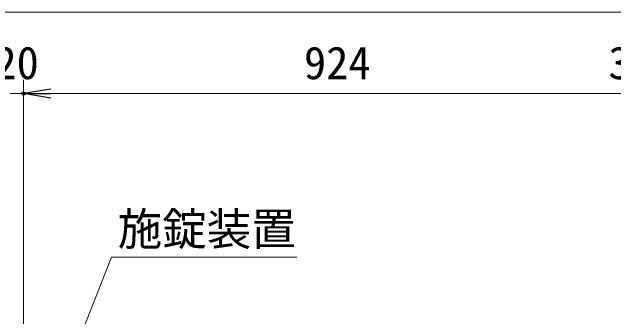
# Model space of a CAD drawing. Units: millimetres, scale not verified. Extents: x -4200 to 4200, y -2970 to 2970.
# Drawn here: x 1189 to 2075, y 590 to 1039 of the extents above; entities that cross this region are included whole.
import ezdxf
from ezdxf.enums import TextEntityAlignment as Align

# ---------------------------------------------------------------- set-up
doc = ezdxf.new("R2010")
doc.units = ezdxf.units.MM
doc.header["$LTSCALE"] = 10
doc.header["$PDMODE"] = 32
doc.header["$PDSIZE"] = 5
for name, color, linetype, lineweight in [('0-4_D-STR-DIM', 7, 'Continuous', 13), ('0-6_Defpoints', 6, 'Continuous', 25), ('0-7_D-STR-TXT', 7, 'Continuous', 13)]:
    doc.layers.add(name, color=color, linetype=linetype, lineweight=lineweight)
doc.layers.add('0-5_0', color=7, linetype='Continuous')
doc.styles.add('ＭＳ ゴシック', font='')
doc.styles.get('ＭＳ ゴシック').set_extended_font_data('MS Gothic')

# ---------------------------------------------------------------- blocks, each defined once
blk = doc.blocks.new('_Open')
at = {"layer": '0-5_0'}
blk.add_line((-10, 1.667), (0, 0), dxfattribs=at)
blk.add_lwpolyline([(-10, -1.667), (0, 0), (-10, 0)], dxfattribs=at)

msp = doc.modelspace()

# ---------------------------------------------------------------- linework, layer by layer
at = {"layer": '0-4_D-STR-DIM'}
for p, q in [((235.73, 1038.93), (2155.73, 1038.93)), ((1205.74, 512.69), (1205.74, 938.93)), ((1205.74, 512.69), (1205.74, 938.93)), ((1205.74, 918.93), (1185.74, 918.93)), ((1245.74, 918.93), (1285.74, 918.93)), ((2089.74, 918.93), (1245.74, 918.93)), ((2089.74, 918.93), (2049.74, 918.93))]:
    msp.add_line(p, q, dxfattribs=at)
at = {"layer": '0-6_Defpoints'}
msp.add_point((1205.74, 918.93), dxfattribs=at)
at = {"layer": '0-7_D-STR-TXT'}
msp.add_lwpolyline([(1607.77, 677.84), (1334.92, 677.84), (1248.97, 458.92)], dxfattribs=at)

# ---------------------------------------------------------------- block references
at = {"layer": '0-4_D-STR-DIM', "xscale": 4, "yscale": 4, "rotation": 180}
msp.add_blockref('_Open', (1205.74, 918.93), dxfattribs=at)
msp.add_blockref('_Open', (1205.74, 918.93), dxfattribs=at)

# ---------------------------------------------------------------- texts
at = {"layer": '0-4_D-STR-DIM', "style": 'ＭＳ ゴシック'}
for s, p in [('20', (1162.76, 925.67)), ('924', (1618.49, 925.67)), ('35.75', (2066.77, 925.67))]:
    msp.add_text(s, height=48.09, dxfattribs=at).set_placement(p, align=Align.BOTTOM_LEFT)
at = {"layer": '0-7_D-STR-TXT', "style": 'ＭＳ ゴシック'}
msp.add_text('施錠装置', height=48.09, dxfattribs=at).set_placement((1344.17, 681.12), align=Align.BOTTOM_LEFT)

doc.saveas('drawing.dxf')
